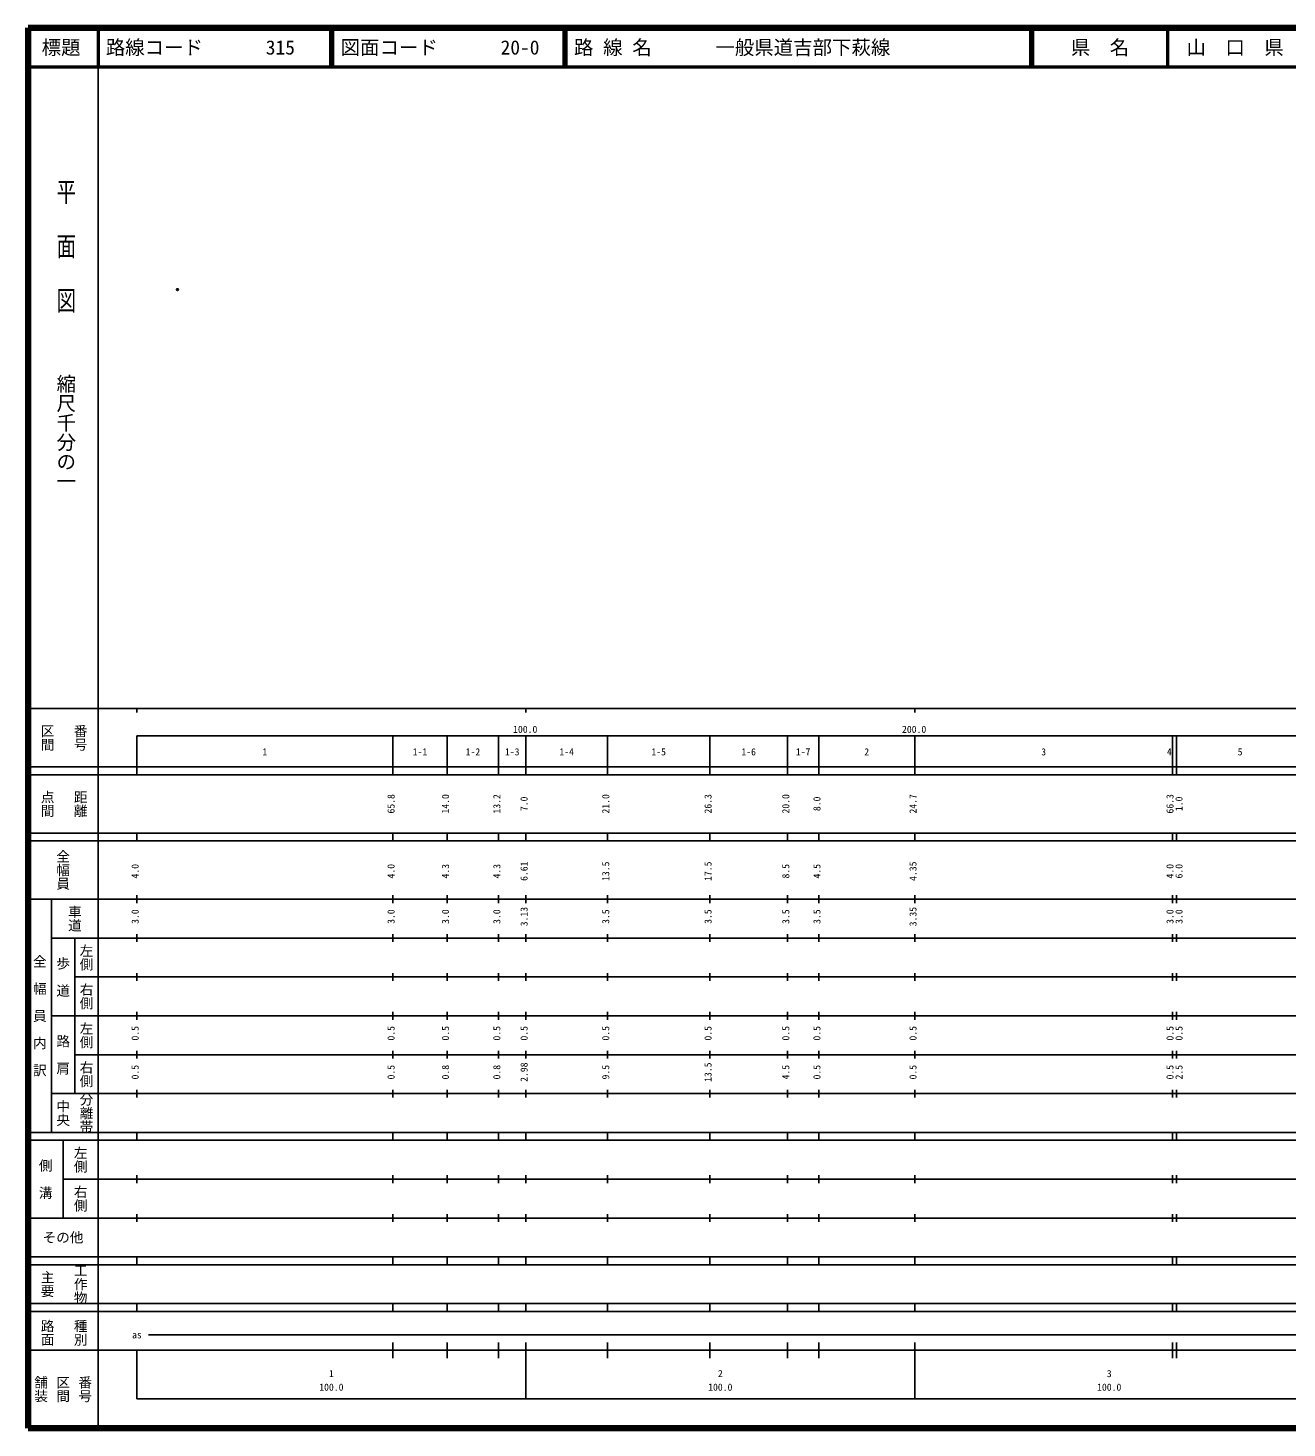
# Model space of a CAD drawing. Units: millimetres on the paper. Extents: x 40 to 680, y 20 to 380.
# Drawn here: x 40 to 363.7, y 20 to 380 of the extents above; entities that cross this region are included whole.
import ezdxf
from ezdxf.enums import TextEntityAlignment as Align

# ---------------------------------------------------------------- set-up
doc = ezdxf.new("R2010")
doc.units = ezdxf.units.MM
doc.header["$PDMODE"] = 32
doc.header["$PDSIZE"] = 0.5
doc.layers.add('M-OTRS', color=6, linetype='Continuous')
doc.layers.add('M-TTL-TXT', color=7, linetype='Continuous')
for name, color, linetype, lineweight in [('M-TTL', 2, 'Continuous', 140), ('M-TTL-BAND', 7, 'Continuous', 25), ('M-TTL-LINE', 7, 'Continuous', 50)]:
    doc.layers.add(name, color=color, linetype=linetype, lineweight=lineweight)
doc.styles.add('@ＭＳ ゴシック', font='')
doc.styles.add('ＭＳ ゴシック', font='')
doc.styles.get('@ＭＳ ゴシック').set_extended_font_data('@MS Gothic')
doc.styles.get('ＭＳ ゴシック').set_extended_font_data('MS Gothic')

msp = doc.modelspace()

# ---------------------------------------------------------------- linework, layer by layer
at = {"layer": 'M-OTRS'}
msp.add_point((78.419, 312.721), dxfattribs=at)
at = {"layer": 'M-TTL'}
for p, q in [((40, 380), (40, 20)), ((680, 380), (40, 380)), ((40, 20), (680, 20))]:
    msp.add_line(p, q, dxfattribs=at)
at = {"layer": 'M-TTL-BAND'}
for p, q in [((58, 370), (58, 20)), ((40, 205), (579, 205)), ((68, 205), (68, 204)), ((168, 205), (168, 204)), ((268, 205), (268, 204)), ((68, 198), (579, 198)), ((68, 198), (68, 188)), ((133.8, 188), (133.8, 198)), ((147.8, 188), (147.8, 198)), ((161, 188), (161, 198)), ((168, 188), (168, 198)), ((189, 188), (189, 198)), ((215.3, 188), (215.3, 198)), ((235.3, 188), (235.3, 198)), ((243.3, 188), (243.3, 198)), ((268, 188), (268, 198)), ((334.3, 188), (334.3, 198)), ((335.3, 188), (335.3, 198)), ((40, 190), (579, 190)), ((40, 188), (579, 188)), ((40, 173), (579, 173)), ((68, 171), (68, 173)), ((133.8, 171), (133.8, 173)), ((147.8, 171), (147.8, 173)), ((161, 171), (161, 173)), ((168, 171), (168, 173)), ((189, 171), (189, 173)), ((215.3, 171), (215.3, 173)), ((235.3, 171), (235.3, 173)), ((243.3, 171), (243.3, 173)), ((268, 171), (268, 173)), ((334.3, 171), (334.3, 173)), ((335.3, 171), (335.3, 173)), ((40, 171), (579, 171)), ((40, 156), (579, 156)), ((46, 96), (46, 156)), ((68, 155), (68, 157)), ((133.8, 155), (133.8, 157)), ((147.8, 155), (147.8, 157)), ((161, 155), (161, 157)), ((168, 155), (168, 157)), ((189, 155), (189, 157)), ((215.3, 155), (215.3, 157)), ((235.3, 155), (235.3, 157)), ((243.3, 155), (243.3, 157)), ((268, 155), (268, 157)), ((334.3, 155), (334.3, 157)), ((335.3, 155), (335.3, 157)), ((46, 146), (579, 146)), ((52, 146), (52, 106)), ((68, 145), (68, 147)), ((133.8, 145), (133.8, 147)), ((147.8, 145), (147.8, 147)), ((161, 145), (161, 147)), ((168, 145), (168, 147)), ((189, 145), (189, 147)), ((215.3, 145), (215.3, 147)), ((235.3, 145), (235.3, 147)), ((243.3, 145), (243.3, 147)), ((268, 145), (268, 147)), ((334.3, 145), (334.3, 147)), ((335.3, 145), (335.3, 147)), ((68, 135), (68, 137)), ((133.8, 135), (133.8, 137)), ((147.8, 135), (147.8, 137)), ((161, 135), (161, 137)), ((168, 135), (168, 137)), ((189, 135), (189, 137)), ((215.3, 135), (215.3, 137)), ((235.3, 135), (235.3, 137)), ((243.3, 135), (243.3, 137)), ((268, 135), (268, 137)), ((334.3, 135), (334.3, 137)), ((335.3, 135), (335.3, 137)), ((52, 136), (579, 136)), ((46, 126), (579, 126)), ((68, 125), (68, 127)), ((133.8, 125), (133.8, 127)), ((147.8, 125), (147.8, 127)), ((161, 125), (161, 127)), ((168, 125), (168, 127)), ((189, 125), (189, 127)), ((215.3, 125), (215.3, 127)), ((235.3, 125), (235.3, 127)), ((243.3, 125), (243.3, 127)), ((268, 125), (268, 127)), ((334.3, 125), (334.3, 127)), ((335.3, 125), (335.3, 127)), ((52, 116), (579, 116)), ((68, 115), (68, 117)), ((133.8, 115), (133.8, 117)), ((147.8, 115), (147.8, 117)), ((161, 115), (161, 117)), ((168, 115), (168, 117)), ((189, 115), (189, 117)), ((215.3, 115), (215.3, 117)), ((235.3, 115), (235.3, 117)), ((243.3, 115), (243.3, 117)), ((268, 115), (268, 117)), ((334.3, 115), (334.3, 117)), ((335.3, 115), (335.3, 117)), ((46, 106), (579, 106)), ((68, 105), (68, 107)), ((133.8, 105), (133.8, 107)), ((147.8, 105), (147.8, 107)), ((161, 105), (161, 107)), ((168, 105), (168, 107)), ((189, 105), (189, 107)), ((215.3, 105), (215.3, 107)), ((235.3, 105), (235.3, 107)), ((243.3, 105), (243.3, 107)), ((268, 105), (268, 107)), ((334.3, 105), (334.3, 107)), ((335.3, 105), (335.3, 107)), ((40, 96), (579, 96)), ((40, 94), (579, 94)), ((49, 94), (49, 74)), ((68, 94), (68, 96)), ((133.8, 94), (133.8, 96)), ((147.8, 94), (147.8, 96)), ((161, 94), (161, 96)), ((168, 94), (168, 96)), ((189, 94), (189, 96)), ((215.3, 94), (215.3, 96)), ((235.3, 94), (235.3, 96)), ((243.3, 94), (243.3, 96)), ((268, 94), (268, 96)), ((334.3, 94), (334.3, 96)), ((335.3, 94), (335.3, 96)), ((49, 84), (579, 84)), ((68, 83), (68, 85)), ((133.8, 83), (133.8, 85)), ((147.8, 83), (147.8, 85)), ((161, 83), (161, 85)), ((168, 83), (168, 85)), ((189, 83), (189, 85)), ((215.3, 83), (215.3, 85)), ((235.3, 83), (235.3, 85)), ((243.3, 83), (243.3, 85)), ((268, 83), (268, 85)), ((334.3, 83), (334.3, 85)), ((335.3, 83), (335.3, 85)), ((40, 74), (579, 74)), ((68, 73), (68, 75)), ((133.8, 73), (133.8, 75)), ((147.8, 73), (147.8, 75)), ((161, 73), (161, 75)), ((168, 73), (168, 75)), ((189, 73), (189, 75)), ((215.3, 73), (215.3, 75)), ((235.3, 73), (235.3, 75)), ((243.3, 73), (243.3, 75)), ((268, 73), (268, 75)), ((334.3, 73), (334.3, 75)), ((335.3, 73), (335.3, 75)), ((40, 64), (579, 64)), ((40, 62), (579, 62)), ((68, 62), (68, 64)), ((133.8, 62), (133.8, 64)), ((147.8, 62), (147.8, 64)), ((161, 62), (161, 64)), ((168, 62), (168, 64)), ((189, 62), (189, 64)), ((215.3, 62), (215.3, 64)), ((235.3, 62), (235.3, 64)), ((243.3, 62), (243.3, 64)), ((268, 62), (268, 64)), ((334.3, 62), (334.3, 64)), ((335.3, 62), (335.3, 64)), ((40, 52), (579, 52)), ((68, 50), (68, 52)), ((133.8, 50), (133.8, 52)), ((147.8, 50), (147.8, 52)), ((161, 50), (161, 52)), ((168, 50), (168, 52)), ((189, 50), (189, 52)), ((215.3, 50), (215.3, 52)), ((235.3, 50), (235.3, 52)), ((243.3, 50), (243.3, 52)), ((268, 50), (268, 52)), ((334.3, 50), (334.3, 52)), ((335.3, 50), (335.3, 52)), ((40, 50), (579, 50)), ((71, 44), (565, 44)), ((40, 40), (579, 40)), ((68, 40), (68, 27.5)), ((133.8, 38), (133.8, 42)), ((147.8, 38), (147.8, 42)), ((161, 38), (161, 42)), ((168, 27.5), (168, 42)), ((189, 38), (189, 42)), ((215.3, 38), (215.3, 42)), ((235.3, 38), (235.3, 42)), ((243.3, 38), (243.3, 42)), ((268, 27.5), (268, 42)), ((334.3, 38), (334.3, 42)), ((335.3, 38), (335.3, 42)), ((68, 27.5), (579, 27.5))]:
    msp.add_line(p, q, dxfattribs=at)
at = {"layer": 'M-TTL-LINE'}
for p, q in [((58, 380), (58, 370)), ((117.75, 380), (117.75, 370)), ((118.25, 380), (118.25, 370)), ((177.75, 380), (177.75, 370)), ((178.25, 380), (178.25, 370)), ((297.75, 380), (297.75, 370)), ((298.25, 380), (298.25, 370)), ((333, 380), (333, 370)), ((40, 370), (680, 370))]:
    msp.add_line(p, q, dxfattribs=at)

# ---------------------------------------------------------------- texts
at = {"layer": 'M-TTL-BAND', "style": '@ＭＳ ゴシック', "width": 1.4}
msp.add_text('平  面  図', height=3.666, rotation=270, dxfattribs=at).set_placement((49.777, 306.475), align=Align.MIDDLE_RIGHT)
at = {"layer": 'M-TTL-BAND', "style": '@ＭＳ ゴシック'}
msp.add_text('縮尺千分の一', height=3.666, rotation=270, dxfattribs=at).set_placement((49.777, 261.03), align=Align.MIDDLE_RIGHT)
for s, p in [('区間', (45, 197.5)), ('番号', (53.5, 197.5)), ('点間', (45, 180.5)), ('距離', (53.5, 180.5)), ('全幅員', (49, 163.5)), ('車道', (52, 151)), ('左側', (55, 141)), ('全\u3000幅\u3000員\u3000内\u3000訳', (43, 126)), ('歩\u3000道', (49, 136)), ('右側', (55, 131)), ('左側', (55, 121)), ('路\u3000肩', (49, 116)), ('右側', (55, 111)), ('分離帯', (55, 101)), ('中央', (49, 101)), ('左側', (53.5, 89)), ('側\u3000溝', (44.5, 84)), ('右側', (53.5, 79)), ('工作物', (53.5, 57)), ('主要', (45, 57)), ('路面', (45, 44.5)), ('種別', (53.5, 44.5)), ('舗装', (43.333, 30)), ('区間', (49, 30)), ('番号', (54.667, 30))]:
    msp.add_text(s, height=2.566, rotation=270, dxfattribs=at).set_placement(p, align=Align.MIDDLE_CENTER)
at = {"layer": 'M-TTL-BAND', "style": 'ＭＳ ゴシック'}
for s, p in [('100.0', (167.844, 198.195)), ('200.0', (267.844, 198.195)), ('1', (100.9, 192.405)), ('1-1', (140.8, 192.405)), ('1-2', (154.4, 192.405)), ('1-3', (164.5, 192.405)), ('1-4', (178.5, 192.405)), ('1-5', (202.15, 192.405)), ('1-6', (225.3, 192.405)), ('1-7', (239.3, 192.405)), ('2', (255.65, 192.405)), ('3', (301.15, 192.405)), ('4', (333.452, 192.405)), ('5', (351.65, 192.405)), ('as', (68, 42.5)), ('1', (118, 32.523)), ('2', (218, 32.523)), ('3', (318, 32.523)), ('100.0', (118, 29.033)), ('100.0', (218, 29.033)), ('100.0', (318, 29.033))]:
    msp.add_text(s, height=1.833, dxfattribs=at).set_placement(p, align=Align.BOTTOM_CENTER)
for s, p in [('65.8', (134.8, 180.5)), ('14.0', (148.8, 180.5)), ('13.2', (162, 180.5)), ('7.0', (169, 180.5)), ('21.0', (190, 180.5)), ('26.3', (216.3, 180.5)), ('20.0', (236.3, 180.5)), ('8.0', (244.3, 180.5)), ('24.7', (269, 180.5)), ('66.3', (335.077, 180.5)), ('1.0', (337.397, 180.5)), ('4.0', (69, 163.174)), ('4.0', (134.8, 163.174)), ('4.3', (148.8, 163.174)), ('4.3', (162, 163.174)), ('6.61', (169, 163.174)), ('13.5', (190, 163.174)), ('17.5', (216.3, 163.174)), ('8.5', (236.3, 163.174)), ('4.5', (244.3, 163.174)), ('4.35', (269, 163.174)), ('4.0', (335.077, 163.174)), ('6.0', (337.397, 163.174)), ('3.0', (69, 151.5)), ('3.0', (134.8, 151.5)), ('3.0', (148.8, 151.5)), ('3.0', (162, 151.5)), ('3.13', (169, 151.5)), ('3.5', (190, 151.5)), ('3.5', (216.3, 151.5)), ('3.5', (236.3, 151.5)), ('3.5', (244.3, 151.5)), ('3.35', (269, 151.5)), ('3.0', (335.077, 151.5)), ('3.0', (337.397, 151.5)), ('0.5', (69, 121.5)), ('0.5', (134.8, 121.5)), ('0.5', (148.8, 121.5)), ('0.5', (162, 121.5)), ('0.5', (169, 121.5)), ('0.5', (190, 121.5)), ('0.5', (216.3, 121.5)), ('0.5', (236.3, 121.5)), ('0.5', (244.3, 121.5)), ('0.5', (269, 121.5)), ('0.5', (335.077, 121.5)), ('0.5', (337.397, 121.5)), ('0.5', (69, 111.5)), ('0.5', (134.8, 111.5)), ('0.8', (148.8, 111.5)), ('0.8', (162, 111.5)), ('2.98', (169, 111.5)), ('9.5', (190, 111.5)), ('13.5', (216.3, 111.5)), ('4.5', (236.3, 111.5)), ('0.5', (244.3, 111.5)), ('0.5', (269, 111.5)), ('0.5', (335.077, 111.5)), ('2.5', (337.397, 111.5))]:
    msp.add_text(s, height=1.833, rotation=90, dxfattribs=at).set_placement(p, align=Align.BOTTOM_CENTER)
msp.add_text('その他', height=2.566, dxfattribs=at).set_placement((49, 69), align=Align.MIDDLE_CENTER)
at = {"layer": 'M-TTL-TXT', "style": 'ＭＳ ゴシック'}
for s, p in [('標題', (48.5, 375)), ('県\u3000名', (315.625, 375)), ('山\u3000口\u3000県', (350.375, 375))]:
    msp.add_text(s, height=3.666, dxfattribs=at).set_placement(p, align=Align.MIDDLE_CENTER)
for s, p in [('路線コード', (60, 375)), ('315', (101.142, 375)), ('図面コード', (120.38, 375)), ('20-0', (161.521, 375)), ('路 線 名', (180.38, 375)), ('一般県道吉部下萩線', (216.734, 375))]:
    msp.add_text(s, height=3.666, dxfattribs=at).set_placement(p, align=Align.MIDDLE_LEFT)

doc.saveas('drawing.dxf')
